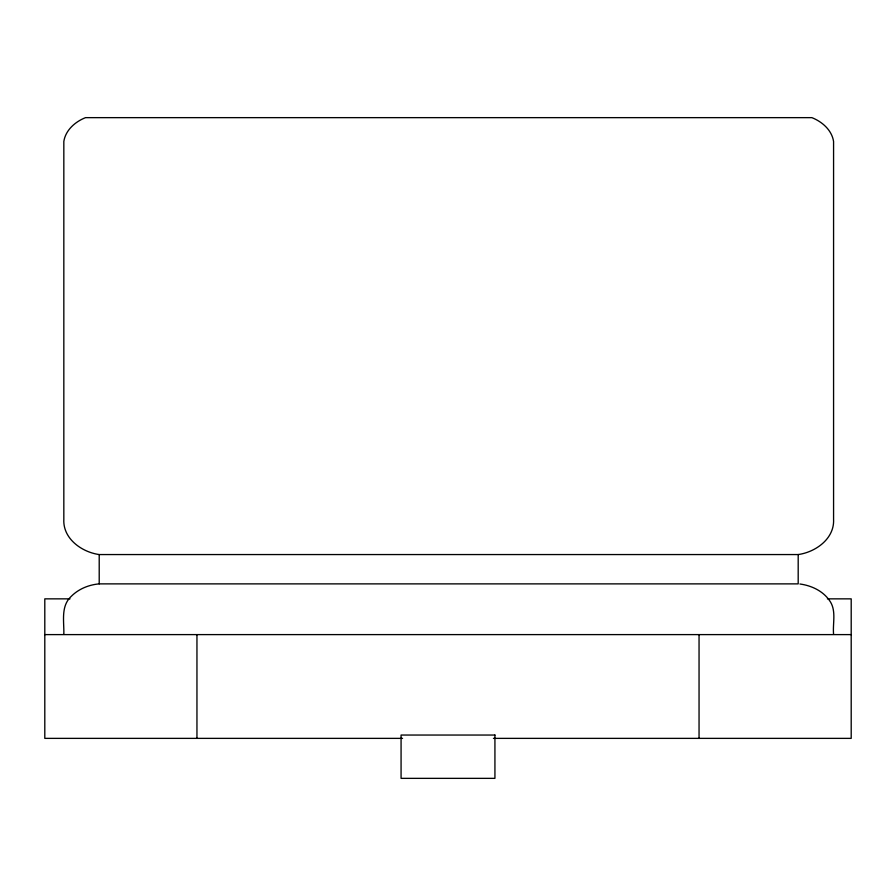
<?xml version="1.0" encoding="UTF-8"?>
<svg xmlns="http://www.w3.org/2000/svg" width="896" height="896" viewBox="0 0 896 896"><rect width="100%" height="100%" fill="white"/><g stroke="black" fill="none" stroke-linecap="round" stroke-linejoin="round"><path stroke-width="1.34" d="M798.19 554.557C815.618 552.138 834.59 538.675 833.571 519.366L833.571 141.445C831.813 130.077 822.125 121.699 811.877 117.645L85.523 117.645C75.275 121.699 65.587 130.077 63.829 141.445L63.829 519.366C62.81 538.675 81.782 552.138 99.21 554.557L798.19 554.557L798.19 583.878L99.21 583.878C88.872 584.763 78.646 588.918 71.277 596.322C60.536 606.178 64.198 621.488 63.829 634.245M70 598.853L44.8 598.853L44.8 738.371L402.55 738.371M827.4 598.853L851.2 598.853L851.2 738.371L493.45 738.371M44.8 634.603L851.2 634.603M799.949 584.002C811.328 585.547 822.707 590.811 829.438 600.41C836.718 610.333 832.552 623.011 833.571 634.245M699.048 634.603L699.048 738.371M196.952 634.603L196.952 738.371M99.21 554.557L99.21 583.878M494.928 735.045L401.072 735.045L401.072 778.355L494.928 778.355L494.928 735.045"/></g></svg>
